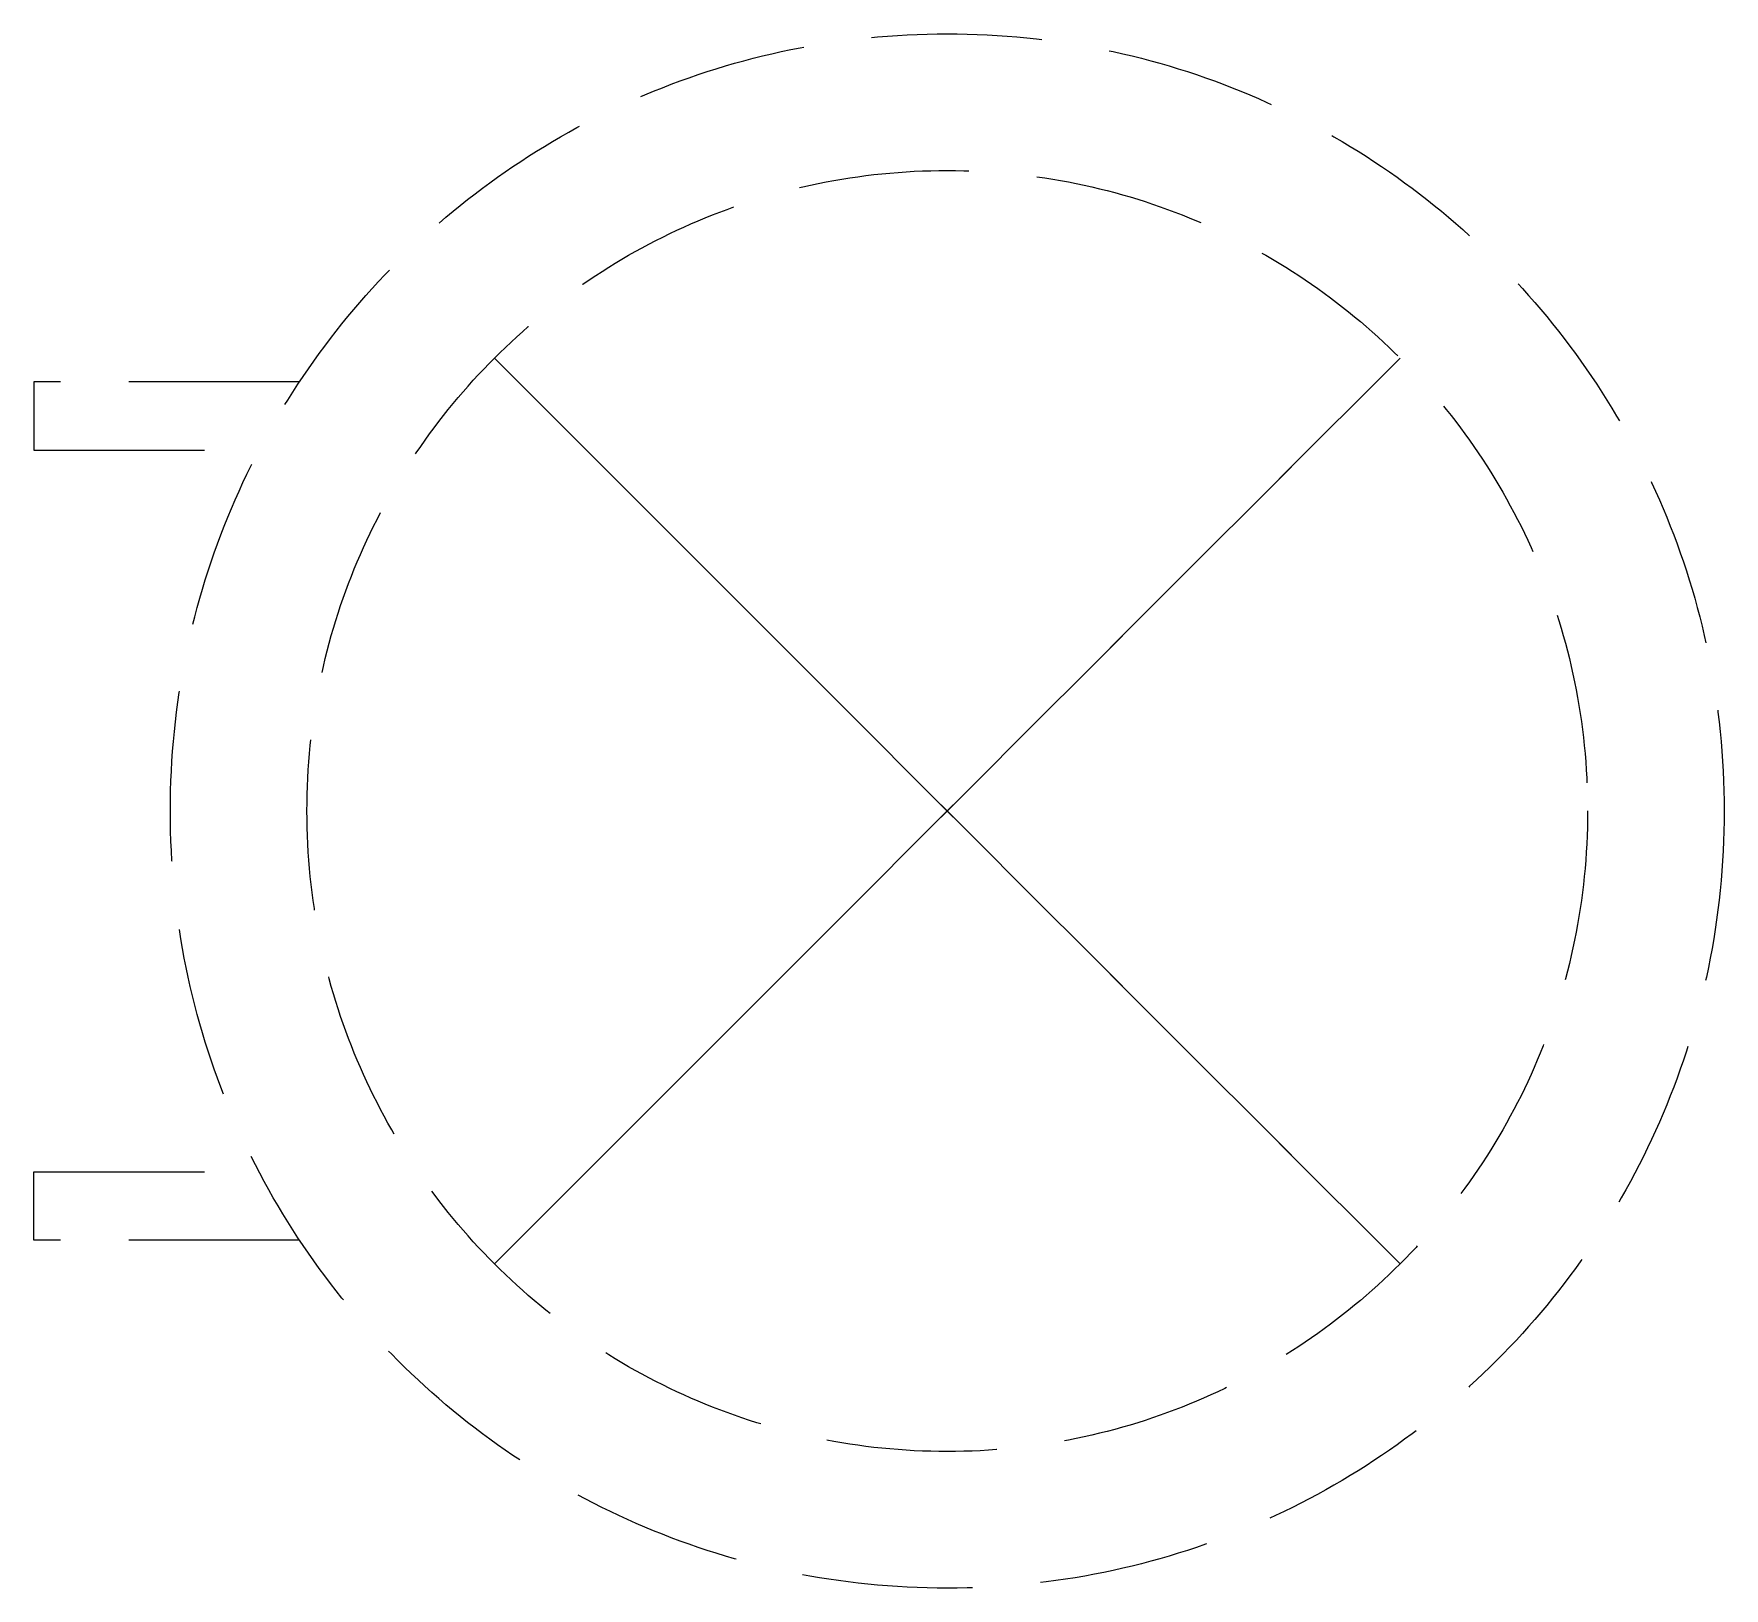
# Model space of a CAD drawing. Extents: x -518115 to 389031, y -209821 to 1628073.
# Drawn here: x 8713.2 to 9208.2, y 723206.5 to 723661.5 of the extents above; entities that cross this region are included whole.
import ezdxf

# ---------------------------------------------------------------- set-up
doc = ezdxf.new("R2010")
doc.units = 0
doc.header["$LTSCALE"] = 1000
doc.header["$MEASUREMENT"] = 0
doc.linetypes.add('$1$DASH', pattern=[0.35, 0.25, -0.1])
doc.layers.add('平面-空调预留孔', color=173, linetype='Continuous', lineweight=15)

# ---------------------------------------------------------------- blocks, each defined once
blk = doc.blocks.new('dnfhfn')
at = {"linetype": '$1$DASH', "ltscale": 0.2}
for p, q in [((101.9, 495, 0), (121.9, 495, 0)), ((101.9, 417.19, 0), (101.9, 495, 0)), ((121.9, 495, 0), (121.9, 429.01, 0)), ((353.1, 495, 0), (333.1, 495, 0)), ((333.1, 495, 0), (333.1, 429.01, 0)), ((353.1, 417.19, 0), (353.1, 495, 0))]:
    blk.add_line(p, q, dxfattribs=at)
at = {"linetype": '$1$DASH', "ltscale": 0.2, "elevation": 0}
for points in [[(94.92, 360.08), (94.92, 360.08), (360.08, 94.92), (360.08, 94.92)], [(360.08, 360.08), (94.92, 94.92), (94.92, 94.92), (360.08, 360.08)]]:
    blk.add_lwpolyline(points, close=True, dxfattribs=at)
at = {"linetype": '$1$DASH', "ltscale": 0.2}
for radius in [227.5, 187.5]:
    blk.add_circle((227.5, 227.5, 0), radius, dxfattribs=at)
blk = doc.blocks.new('A$C78D13F63')
at = {"layer": '平面-空调预留孔', "rotation": 90.00000000000001}
blk.add_blockref('dnfhfn', (7694.12, 2541.21), dxfattribs=at)

msp = doc.modelspace()

# ---------------------------------------------------------------- block references
msp.add_blockref('A$C78D13F63', (1514.11, 720665.33))

doc.saveas('drawing.dxf')
